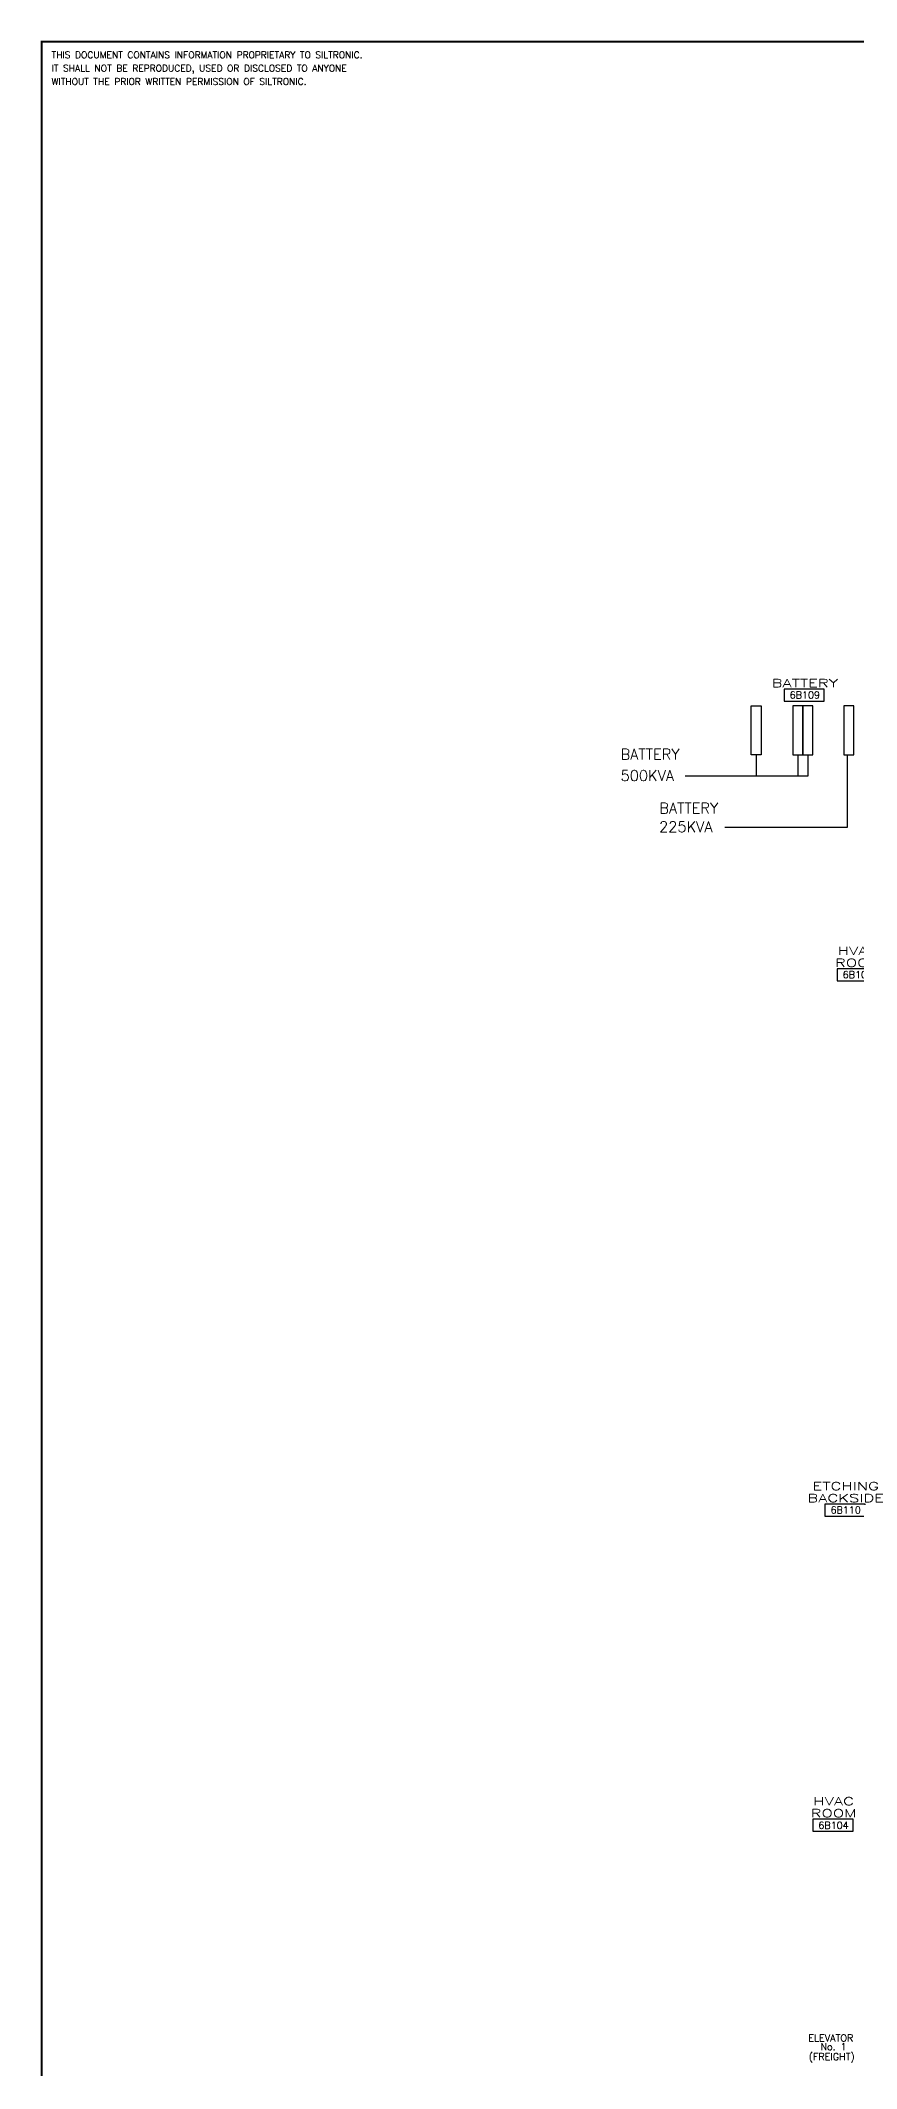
# Model space of a CAD drawing. Extents: x 4786 to 12422, y -518 to 4987.
# Drawn here: x 4786 to 6254, y 1337 to 4987 of the extents above; entities that cross this region are included whole.
import ezdxf
from ezdxf.enums import TextEntityAlignment as Align

# ---------------------------------------------------------------- set-up
doc = ezdxf.new("R2010")
doc.units = 0
doc.header["$LTSCALE"] = 192
doc.header["$MEASUREMENT"] = 0
doc.layers.get('0').update_dxf_attribs({"color": 8, "linetype": 'CONTINUOUS'})
for name, color, linetype in [('00000-RMNAME', 7, 'CONTINUOUS'), ('ELEQUIP', 1, 'CONTINUOUS'), ('TEXT', 7, 'CONTINUOUS'), ('TTL', 7, 'CONTINUOUS'), ('TTL-TEXT', 7, 'CONTINUOUS')]:
    doc.layers.add(name, color=color, linetype=linetype)
doc.styles.get("Standard").update_dxf_attribs({"font": 'simplex.shx'})
doc.styles.add('STDTEXT', font='SIMPLEX.shx', dxfattribs={"height": 21.0048})
doc.styles.add('SUBTITLE', font='simplex', dxfattribs={"height": 36})
doc.styles.add('TITLE', font='SIMPLEX.SHX')

# ---------------------------------------------------------------- blocks, each defined once
blk = doc.blocks.new('Ttl-fdd')
at = {"layer": 'TTL', "color": 4, "const_width": 0.02}
blk.add_lwpolyline([(-32, -2.625), (-32, 26.025), (7.75, 26.025), (7.75, -2.625), (-32, -2.625)], dxfattribs=at)
at = {"layer": 'TTL', "color": 7, "style": 'STDTEXT'}
for tag, p in [('DRNDATE', (1.625, -0.804)), ('DESDATE', (1.625, -1.085)), ('CKDATE', (1.625, -1.335)), ('APPDDATE', (1.625, -1.589))]:
    blk.add_attdef(tag, text='', height=0.093, dxfattribs=at).set_placement(p, align=Align.MIDDLE_CENTER)
for tag, p in [('DRNBY', (0.527, -0.852)), ('DESBY', (0.527, -1.118)), ('CHKBY', (0.527, -1.385)), ('APPDBY', (0.527, -1.652))]:
    blk.add_attdef(tag, p, '', height=0.0625, dxfattribs=at)
at = {"layer": 'TTL', "color": 7}
for tag, height, style, p in [('LINE_ONE', 0.15, 'SUBTITLE', (4.875, -1.25)), ('LINE_TWO', 0.15, 'SUBTITLE', (4.875, -1.5)), ('LINE_THREE', 0.15, 'SUBTITLE', (4.875, -1.75)), ('LINE_FOUR', 0.15, 'SUBTITLE', (4.875, -2)), ('SCALE', 0.109, 'STDTEXT', (1, -2.029)), ('DWG_FILE_NO.', 0.146, 'STDTEXT', (0.872, -2.488))]:
    blk.add_attdef(tag, text='', height=height, dxfattribs=dict(at, style=style)).set_placement(p, align=Align.CENTER)
at = {"layer": 'TTL', "color": 4, "style": 'TITLE'}
blk.add_attdef('DWG_NO.', text='', height=0.25, dxfattribs=at).set_placement((4.875, -2.5), align=Align.CENTER)
at = {"layer": 'TTL-TEXT', "color": 7}
for s, p in [('THIS DOCUMENT CONTAINS INFORMATION PROPRIETARY TO SILTRONIC.', (-31.906, 25.869)), ('WITHOUT THE PRIOR WRITTEN PERMISSION OF SILTRONIC.', (-31.906, 25.619)), ('IT SHALL NOT BE REPRODUCED, USED OR DISCLOSED TO ANYONE', (-31.906, 25.744))]:
    blk.add_text(s, height=0.0625, dxfattribs=at).set_placement(p)
blk = doc.blocks.new('RMNAME')
at = {"color": 1}
for p, q in [((0.305, -0.031), (-0.324, -0.031)), ((-0.324, -0.031), (-0.324, -0.219)), ((-0.324, -0.219), (0.305, -0.219)), ((0.305, -0.219), (0.305, -0.031))]:
    blk.add_line(p, q, dxfattribs=at)
at = {"color": 7, "style": 'SUBTITLE', "width": 1.5}
for p in [(0, 0.188), (0, 0)]:
    blk.add_attdef('RM_NAME', text='', height=0.125, dxfattribs=at).set_placement(p, align=Align.CENTER)
at = {"color": 7, "style": 'STDTEXT'}
blk.add_attdef('RM_NO.', text='', height=0.109, dxfattribs=at).set_placement((0, -0.125), align=Align.MIDDLE)

msp = doc.modelspace()

# ---------------------------------------------------------------- linework, layer by layer
at = {"layer": 'ELEQUIP'}
for points in [[(6065, 3701), (6065, 3789.1), (6083, 3789.1), (6083, 3701)], [(6157.9, 3701), (6157.9, 3789.1), (6139.9, 3789.1), (6139.9, 3701)], [(6175.9, 3701), (6175.9, 3789.1), (6157.9, 3789.1), (6157.9, 3701)], [(6250, 3701), (6250, 3789.1), (6232, 3789.1), (6232, 3701)]]:
    msp.add_lwpolyline(points, close=True, dxfattribs=at)
at = {"layer": 'TEXT'}
for p, q in [((6074, 3701), (6074, 3662.5)), ((6148.9, 3701), (6148.9, 3662.5)), ((6166.9, 3701), (6166.9, 3662.5)), ((6237.9, 3701.3), (6237.9, 3570.4)), ((6166.9, 3662.5), (5946.4, 3662.5)), ((6237.9, 3570.4), (6017.3, 3570.4))]:
    msp.add_line(p, q, dxfattribs=at)

# ---------------------------------------------------------------- block references
at = {"layer": '00000-RMNAME'}
ref = msp.add_blockref('RMNAME', (6161.5, 3823.1), dxfattribs=dict(at, xscale=115.2, yscale=115.2, zscale=115.2))
ref.add_attrib('RM_NO.', '6B109', dxfattribs={"layer": '0', "color": 7, "height": 12.6, "style": 'STDTEXT'}).set_placement((6161.5, 3808.7), align=Align.MIDDLE)
ref.add_attrib('RM_NAME', 'BATTERY', dxfattribs={"layer": '0', "color": 6, "height": 14.4, "style": 'SUBTITLE', "width": 1.5}).set_placement((6161.5, 3823.1), align=Align.CENTER)
ref = msp.add_blockref('RMNAME', (6257.1, 3319.6), dxfattribs=dict(at, xscale=115.2, yscale=115.2, zscale=115.2))
ref.add_attrib('RM_NO.', '6B106', dxfattribs={"layer": '0', "color": 7, "height": 12.6, "style": 'STDTEXT'}).set_placement((6257.1, 3305.2), align=Align.MIDDLE)
ref.add_attrib('RM_NAME', 'HVAC', dxfattribs={"layer": '0', "color": 7, "height": 14.4, "style": 'SUBTITLE', "width": 1.5}).set_placement((6257.1, 3341.2), align=Align.CENTER)
ref.add_attrib('RM_NAME', 'ROOM', dxfattribs={"layer": '0', "color": 7, "height": 14.4, "style": 'SUBTITLE', "width": 1.5}).set_placement((6257.1, 3319.6), align=Align.CENTER)
at = {"layer": '00000-RMNAME', "color": 4}
ref = msp.add_blockref('RMNAME', (6235.1, 2356.1), dxfattribs=dict(at, xscale=115.2, yscale=115.2, zscale=115.2))
ref.add_attrib('RM_NO.', '6B110', dxfattribs={"layer": '0', "color": 7, "height": 12.6, "style": 'STDTEXT'}).set_placement((6235.1, 2341.7), align=Align.MIDDLE)
ref.add_attrib('RM_NAME', 'ETCHING', dxfattribs={"layer": '0', "color": 7, "height": 14.4, "style": 'SUBTITLE', "width": 1.5}).set_placement((6235.1, 2377.7), align=Align.CENTER)
ref.add_attrib('RM_NAME', 'BACKSIDE', dxfattribs={"layer": '0', "color": 6, "height": 14.4, "style": 'SUBTITLE', "width": 1.5}).set_placement((6235.1, 2356.1), align=Align.CENTER)
ref = msp.add_blockref('RMNAME', (6213.3, 1789), dxfattribs=dict(at, xscale=115.2, yscale=115.2, zscale=115.2))
ref.add_attrib('RM_NO.', '6B104', dxfattribs={"layer": '0', "color": 7, "height": 12.6, "style": 'STDTEXT'}).set_placement((6213.3, 1774.6), align=Align.MIDDLE)
ref.add_attrib('RM_NAME', 'HVAC', dxfattribs={"layer": '0', "color": 7, "height": 14.4, "style": 'SUBTITLE', "width": 1.5}).set_placement((6213.3, 1810.6), align=Align.CENTER)
ref.add_attrib('RM_NAME', 'ROOM', dxfattribs={"layer": '0', "color": 7, "height": 14.4, "style": 'SUBTITLE', "width": 1.5}).set_placement((6213.3, 1789), align=Align.CENTER)
at = {"layer": 'TTL', "xscale": 192, "yscale": 192, "zscale": 192}
msp.add_blockref('Ttl-fdd', (10932, -12), dxfattribs=at)

# ---------------------------------------------------------------- texts
at = {"layer": '00000-RMNAME', "color": 7, "style": 'SUBTITLE'}
for s, p in [('ELEVATOR', (6167.8, 1385.2)), ('(FREIGHT)', (6168.7, 1351.7)), ('No. 1', (6189.7, 1369.7))]:
    msp.add_text(s, height=12.6, dxfattribs=at).set_placement(p)
at = {"layer": 'TEXT', "color": 6, "style": 'STDTEXT'}
for p in [(5830, 3692.5), (5899.6, 3595.5)]:
    msp.add_text('BATTERY', height=19.2, dxfattribs=at).set_placement(p)
at = {"layer": 'TEXT', "style": 'STDTEXT'}
for s, p in [('500KVA', (5830, 3654.1)), ('225KVA', (5899.3, 3562.2))]:
    msp.add_text(s, height=19.2, dxfattribs=at).set_placement(p)

doc.saveas('drawing.dxf')
